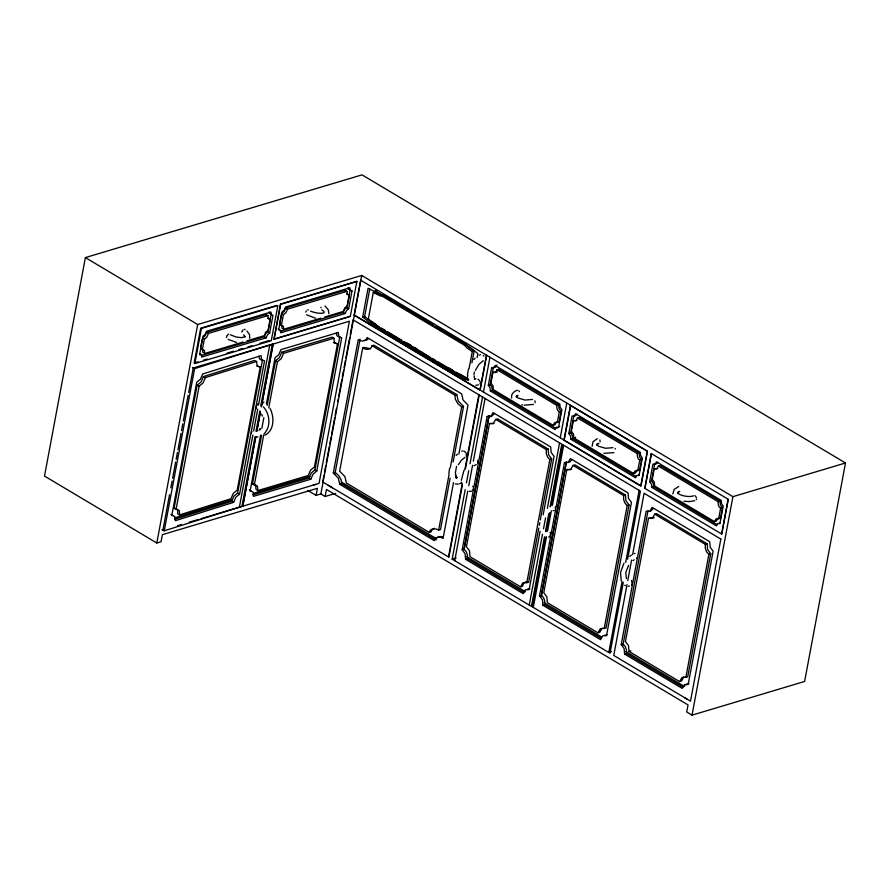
<?xml version="1.0" encoding="UTF-8"?>
<svg xmlns="http://www.w3.org/2000/svg" width="890" height="890" viewBox="0 0 890 890"><rect width="100%" height="100%" fill="white"/><g stroke="black" fill="none" stroke-linecap="round" stroke-linejoin="round"><path stroke-width="1.33" d="M511.661 398.086C510.615 394.303 514.086 391.155 517.402 390.187M592.117 446.302L592.996 441.74L597.29 438.625M672.873 493.972L674.131 489.455L678.736 486.496M448.883 473.78L449.495 468.496M453.511 482.669L443.075 538.461C440.25 536.414 434.932 536.414 434.198 540.597L339.746 484.305L338.311 478.197L333.305 472.957L358.247 339.68C361.073 341.716 366.38 341.716 367.114 337.532L461.654 393.881L463.011 399.933L468.029 405.106L458.862 454.089M436.044 540.052L341.593 483.748L341.159 479.866L338.701 475.538L335.152 472.401L333.305 472.957M434.409 528.282L431.739 530.195L431.127 531.864L429.28 532.409L346.344 482.992L344.931 476.606L339.635 471.155L362.686 347.979C365.656 350.137 371.264 350.137 372.042 345.721L454.968 395.149L455.391 399.31L457.849 403.648L461.688 406.986L463.534 406.43L453.144 461.932M372.042 345.721L373.878 345.175L456.815 394.593L458.239 400.978L463.534 406.43M467.428 375.002L468.429 369.216M474.125 375.836L474.559 379.007C474.515 379.062 474.693 379.073 474.47 379.185L475.872 378.851M461.365 480.266L463.968 470.276M600.127 441.796L599.86 439.894M455.613 473.658L455.969 477.218L456.937 477.596L455.858 476.984C456.704 478.175 455.101 477.652 457.215 477.463M535.146 402.703L534.923 400.8M555.293 508.468L555.316 506.944M491.614 367.804L493.794 367.815L495.129 365.501L559.843 404.071L560.144 407.353L561.89 409.689L558.609 427.256L556.417 427.245L555.082 429.559L490.368 390.988L490.067 387.706L488.321 385.37L491.614 367.804L495.641 367.27L496.976 364.956M555.749 428.301L492.215 390.432L491.914 387.15L490.868 385.381L490.168 384.814L488.321 385.37M570.824 439.204L570.535 435.922L568.788 433.586L572.07 416.019L574.25 416.031L575.596 413.728L640.31 452.287L640.6 455.569L642.346 457.905L639.065 475.471L636.884 475.46L635.538 477.774L570.824 439.204L572.671 438.648L636.205 476.517M572.671 438.648L572.381 435.366L571.324 433.597L570.635 433.03L568.788 433.586M637.029 470.243L635.46 472.957L633.613 473.513L573.805 437.869L573.46 434.009L571.402 431.272L573.383 420.681L576.987 420.481M651.691 487.297L651.402 484.015L649.656 481.679L652.937 464.113L655.129 464.135L656.464 461.821L721.178 500.391L721.467 503.673L723.225 505.998L719.932 523.565L717.752 523.554L716.406 525.868L651.691 487.297L653.538 486.741L717.084 524.611M653.538 486.741L653.249 483.459L652.192 481.69L651.502 481.134L649.656 481.679M540.096 531.197L529.149 589.669L525.478 589.747L523.187 593.63L465.57 559.298L465.092 553.758L462.177 549.842L487.13 416.487L491.469 416.431L494.395 413.661M523.854 592.373L467.417 558.742L467.417 555.026L466.182 551.566L464.024 549.286L462.177 549.842M526.023 581.626L523.743 583.139L522.43 586.276L520.583 586.822L469.998 556.673L469.497 550.843L466.416 546.705L489.467 423.54L493.316 423.54L495.686 419.413L546.271 449.561L546.271 453.477L547.584 457.126L549.853 459.529L551.7 458.973L540.297 519.882M495.686 419.413L497.532 418.856L548.118 449.005L548.618 454.846L551.7 458.973M542.922 605.289L542.444 599.749L539.529 595.833L564.482 462.489L568.132 462.489L570.379 458.572L628.051 492.938L628.518 498.478L631.444 502.394L606.502 635.671L602.83 635.749L600.539 639.632L542.922 605.289L544.769 604.744L601.206 638.375M544.769 604.744L544.769 601.028L543.534 597.568L541.376 595.288L539.529 595.833M566.819 469.542L570.668 469.542L573.038 465.414L623.623 495.552L623.623 499.468L624.925 503.117L627.205 505.531L629.052 504.975L606.001 628.14L600.305 628.696L597.935 632.823L547.35 602.675L546.849 596.834L543.768 592.707L566.819 469.542L571.291 469.497M573.038 465.414L574.884 464.858L625.47 495.007L625.97 500.848L629.052 504.975M624.602 654.072L624.124 648.532L621.209 644.616L646.162 511.272L649.811 511.272L652.058 507.356L709.731 541.721L710.209 547.261L713.124 551.177L688.181 684.455L684.51 684.521L682.218 688.404L624.602 654.072L626.449 653.516L682.886 687.158M626.449 653.516L626.449 649.811L625.214 646.351L623.056 644.06L621.209 644.616M683.832 676.923L681.462 681.05L679.615 681.606L629.03 651.458L628.529 645.617L625.448 641.49L648.499 518.314L654.194 517.769M648.499 518.314L652.348 518.314L654.717 514.186L705.303 544.335L705.303 548.251L706.615 551.9L708.885 554.303L710.732 553.758L687.681 676.923L681.985 677.479L679.615 681.606M654.717 514.186L656.564 513.641L707.149 543.779L707.65 549.62L710.732 553.758M179.713 514.865L179.19 510.337L174.051 508.379L197.102 385.214L200.995 382.044L203.387 376.603L254.596 360.472L256.609 361.474L257.132 366.001L260.258 366.958L237.207 490.123L233.314 493.294L230.922 498.734L179.713 514.865L177.7 513.864L177.689 510.549L176.354 508.546M204.711 353.497L204.388 350.46L200.484 348.669L202.531 349.347L202.864 352.384L204.711 353.497L243.07 342.027M333.361 342.517L337.477 343.829L314.426 467.005L310.588 470.098L308.229 475.505L257.9 490.557L257.399 486.007L252.482 483.871L261.604 435.143M320.767 318.175L283.732 329.244L283.398 326.207L279.505 324.416L281.507 313.703L284.066 311.645L285.646 308.029L345.153 290.229L347.011 291.341L347.311 294.334L349.381 295.057L347.378 305.782L344.819 307.84L343.24 311.455L324.728 316.985M267.178 405.362L275.533 360.695L279.371 357.602L281.73 352.195L332.07 337.143L333.917 338.245L334.418 342.806L337.477 343.829M492.926 372.465L495.485 372.476L497.065 369.762L556.873 405.417C556.35 407.798 557.73 413.472 561.123 411.436L559.131 422.049L554.726 422.583L553.146 425.298L493.338 389.653L492.993 385.793L490.946 383.056L492.926 372.465L497.332 371.931M497.065 369.762L498.912 369.216L558.72 404.861L559.031 408.632L561.123 411.436M573.383 420.681L575.952 420.692L577.521 417.977L637.34 453.633C636.806 456.014 638.186 461.688 641.579 459.663L639.598 470.265L635.182 470.799L633.613 473.513M577.521 417.977L579.368 417.432L639.187 453.077L639.487 456.848L641.579 459.663M654.25 468.774L656.82 468.796L658.389 466.082L718.208 501.726C717.674 504.118 719.053 509.781 722.446 507.756L720.466 518.358L716.049 518.892L714.481 521.607L654.673 485.962L654.328 482.102L652.27 479.365L654.25 468.774L657.855 468.574M658.389 466.082L660.235 465.526L720.055 501.17L720.366 504.942L722.391 507.723M266.021 315.583L266.143 314.482L206.625 332.281L205.045 335.886L202.497 337.944L204.344 339.057L205.223 338.645L206.903 336.987L208.483 333.383L268.001 315.583L268.291 318.576L270.36 319.299L268.357 330.023L265.798 332.092L264.23 335.697L247.031 340.837M345.031 291.341L345.153 290.229M620.586 572.815L621.22 580.836M550.487 534.378L549.898 536.425L548.696 537.148M328.888 313.714L328.343 309.876L324.972 305.938M226.472 337.51L227.017 335.719M316.072 495.374L320.856 493.939L325.139 496.498L326.463 489.444L688.048 704.936L686.724 711.989L692.019 715.137L804.616 681.473L845.5 462.989L362.03 174.863L85.384 257.588L44.5 476.072L156.807 543L161.057 541.732L162.369 534.679L317.396 488.321L316.072 495.374L307.795 490.435M156.807 543L197.691 324.516L361.741 275.455L732.915 496.665L845.5 462.989M162.915 530.084L169.545 494.662M170.813 487.853L172.093 481.045M172.604 478.319L175.664 461.977M176.176 459.251L177.444 452.443M177.956 449.717L181.015 433.363M181.527 430.649L182.795 423.829M183.307 421.103L188.157 395.227M188.669 392.501L193.252 367.982L349.403 321.223L319.054 483.392L201.151 518.648M260.826 405.495L272.307 344.174L194.61 368.638L164.261 530.807L162.114 529.75M200.739 347.322L202.241 339.29M202.341 349.77L204.344 339.057M176.075 509.38L199.126 386.204L203.02 383.034L205.401 377.594L256.609 361.474M174.607 519.282L231.611 501.337L233.87 496.175L237.563 493.171L262.528 359.816M201.207 355.555L264.286 336.687L265.62 333.617L267.801 331.859L271.127 314.092L269.392 313.514L269.002 311.934M269.659 332.971L272.985 315.205L271.239 314.615L270.961 312.023L206.569 331.28L205.223 334.362L203.054 336.12L199.727 353.886L201.463 354.465L201.741 357.057L266.143 337.8L267.478 334.729L269.659 332.971L267.801 331.859M239.588 494.173L264.541 360.817L261.582 359.905L261.082 355.611L202.709 374L200.439 379.162L196.746 382.166L171.803 515.443L174.752 516.423L175.297 520.706L233.625 502.338L235.883 497.176L239.588 494.173L237.563 493.171M239.388 507.211L252.893 435.021M253.661 430.938L257.733 409.133M258.501 405.05L269.714 345.12M254.963 436.845L241.958 506.343L164.261 530.807L162.314 529.683M255.986 431.394L259.813 410.946M242.692 506.221L255.697 436.723M256.721 431.272L260.292 412.192M261.304 406.741L273.041 344.063M242.837 506.188L255.831 436.712M256.854 431.261L260.425 412.192M261.438 406.741L273.163 344.085M260.559 435.255L250.123 491.046L253.027 492.025L253.494 496.342L310.821 479.198L313.113 474.047L316.762 471.044L341.704 337.766L338.801 336.787L338.322 332.459L280.951 349.625L278.715 354.754L275.077 357.691L266.41 403.96M261.827 428.446L263.874 417.566M281.362 325.518L283.365 314.804L285.924 312.746L287.492 309.142L347.011 291.341M254.34 484.972L263.718 434.887M268.78 407.82L277.391 361.807L281.229 358.703L283.587 353.297L333.917 338.245M252.938 494.851L308.964 478.097L311.255 472.946L314.904 469.942L339.847 336.654M280.216 331.314L343.295 312.446L344.641 309.375L346.822 307.617L350.137 289.851L348.402 289.261L348.023 287.681M351.995 290.952L350.26 290.374L349.981 287.781L285.59 307.039L284.244 310.109L282.063 311.867L278.737 329.634L280.483 330.223L280.762 332.804L345.153 313.547L346.499 310.476L348.669 308.719L351.995 290.952L350.137 289.851M323.96 475.16L322.681 481.968L448.883 557.184L462.388 484.983M324.472 472.434L325.74 465.615M326.252 462.889L329.311 446.535M329.823 443.81L331.102 437.001M331.614 434.276L334.673 417.922M335.174 415.196L336.453 408.388M337.733 401.568L338.245 398.842M338.745 396.117L341.805 379.763M342.316 377.037L343.596 370.229M344.107 367.503L345.376 360.684M345.887 357.958L349.714 337.521M350.226 334.796L353.03 319.799L561.812 444.232L550.087 506.922M320.856 493.939L361.741 275.455M468.863 379.084L466.761 378.55L464.591 379.318L370.129 323.026L362.697 316.985L368.082 288.238L373.544 291.03L375.969 291.341L470.51 347.678L477.863 353.664L477.129 357.591M334.985 473.68L360.094 339.123M364.422 317.541L369.773 288.916M382.211 295.38L375.113 291.998L373.266 292.543L368.293 319.109L373.889 322.936L376.047 325.417L458.973 374.846L460.82 374.29M429.28 532.409C430.059 528.004 435.655 528.004 438.637 530.151L449.027 474.659M450.284 467.895L461.688 406.986M467.795 375.458L467.295 378.117L461.532 375.168L458.973 374.846M469.041 368.816L472.267 351.55L474.114 351.005L471.878 362.953M450.106 478.164L440.483 529.606L438.637 530.151M455.302 473.146L456.57 466.338M473.947 374.579L474.437 371.964M448.504 556.962L462.277 483.37M464.836 469.742L478.853 394.793M486.474 355.188L479.933 390.154L354.109 315.171L360.65 280.194L647.519 451.163L641.023 485.929L354.331 315.071M465.448 468.641L479.221 395.082M480.155 390.065L486.663 355.299M544.48 536.904L531.464 606.402L452.165 559.143L465.17 489.667M466.449 482.858L468.741 470.599M470.009 463.79L482.502 397.04M483.448 392.023L489.956 357.257M454.723 560.667L467.728 491.158M468.752 485.706L472.568 465.27M473.335 461.176L485.072 398.498M490.168 384.814L493.461 367.247M464.024 549.286L488.977 415.942M464.157 549.152L489.077 416.008M520.583 586.822L522.953 582.694L526.802 582.694L549.853 459.529M557.285 422.594L559.276 411.992M526.802 582.694L528.649 582.149L538.784 528.004M539.284 525.3L539.796 522.597M543.145 514.876L554.092 456.392L551.177 452.476L550.699 446.947L493.027 412.571L490.779 416.487L487.13 416.487M560.266 437.802L566.763 403.036M529.239 605.078L542.5 534.245M543.512 528.793L545.559 517.891M547.339 508.357L559.576 442.975M545.492 531.452L548.807 513.73M545.081 537.159L532.075 606.657L610.028 653.216L623.278 582.383M546.104 531.708L549.664 512.629M550.943 505.809L562.424 444.488L640.366 491.124L627.617 559.231M564.204 440.149L570.712 405.384M533.277 607.481L546.538 536.648M547.55 531.197L551.377 510.76M552.401 505.32L563.615 445.378M570.635 433.03L573.917 415.463L575.407 415.764L577.154 414.139M541.376 595.288L566.329 461.932M541.254 596.5L566.429 462.01M604.154 628.696L627.205 505.531M637.752 470.81L639.732 460.208M622.088 581.537L608.816 652.403L611.441 651.614M625.648 562.458L639.165 490.234M644.961 488.276L651.469 453.511M627.016 584.574L613.755 655.441L690.495 701.175L720.844 539.006M627.773 580.525L631.6 560.044M632.612 554.637L644.104 493.271L720.833 539.084M651.502 481.134L654.784 463.568L656.275 463.868L658.022 462.233M622.933 645.283L648.009 510.715M685.834 677.479L708.885 554.303M718.619 518.903L720.6 508.301M721.59 534.122L728.098 499.346M692.019 715.137L732.915 496.665M620.742 571.858L623.979 563.192M477.774 463.156L477.808 460.208M696.336 499.579L696.481 499.023M249.756 338.356L249.534 334.573L246.942 331.036M256.454 406.207L256.276 408.744M472.835 489.845L473.035 489.144M498.567 370.351L498.912 369.216M241.858 332.059L242.047 331.447M320.867 307.807L321.068 307.206M466.449 456.292L466.204 453.21M251.369 432.84L251.97 431.428M461.243 482.814L461.498 482.135M479.955 383.968L480.188 383.356M475.416 370.362L478.842 364.488L483.292 360.673M636.539 558.508L636.806 557.941M305.748 312.079L306.394 310.91M631.577 585.208L632.167 583.161L631.488 580.469M458.361 464.691L461.476 460.175L464.992 457.338M256.754 405.484L257.978 403.86M571.747 459.652L569.978 461.932L567.575 462.422M653.427 508.435L650.501 511.205M557.218 428.034L559.699 426.41M628.596 565.395L625.792 572.481L626.393 578.622M262.138 403.782L263.918 402.024M264.964 435.154C274.576 430.449 274.365 416.731 270.048 408.377M242.336 330.846L243.148 329.845M227.373 335.152L228.63 334.106M473.858 359.516L475.06 358.247M368.382 338.556L367.314 339.713L364.066 340.503M456.181 455.435L457.404 454.167M264.174 433.786C271.172 426.566 269.97 414.05 263.429 406.941M602.152 628.14L599.782 632.267L597.935 632.823M685.311 684.966L688.904 683.453M556.573 422.027L554.993 424.741L553.146 425.298M638.13 475.46L639.421 474.626M717.896 518.336L716.328 521.051L714.481 521.607M718.998 523.554L720.288 522.719M260.503 429.269L259.057 430.304M315.65 484.405L313.091 485.184M629.686 556.306L631.41 555.06M473.925 465.77L476.206 464.569M632.957 560.544L634.214 559.777M433.185 324.917L383.434 295.269L380.364 295.936L373.266 292.543M464.591 379.318L468.63 380.341M460.831 483.337L459.596 483.782M518.002 395.305L516.334 396.595L516.556 396.028C516.567 396.784 515.844 396.05 518.069 398.019L525.056 400.055L532.509 399.432M679.337 491.625L679.749 491.447C672.395 492.437 686.012 498.589 693.844 495.752M479.287 355.21L480.533 354.654M437.691 537.315L440.939 536.525L442.909 536.959M598.469 443.52L598.881 443.353C595.855 445.534 596.433 443.832 598.525 446.235L605.511 448.271L612.976 447.659M527.325 589.191L529.873 588.679M604.677 635.193L607.225 634.681M461.699 451.219L462.311 450.974M553.046 510.76L554.136 510.393M175.152 517.735L232.524 499.668M634.37 553.569L635.06 553.369M276.823 305.426L200.695 328.199L194.187 362.964L198.125 361.785M356.968 281.463L280.673 304.28L274.165 339.046L350.46 316.228M203.376 360.216L207.314 359.037M227.006 353.152L233.569 351.194M238.82 349.625L242.748 348.446M247.999 346.878L251.937 345.698M259.813 343.34L269.002 340.592M362.697 316.985L364.544 316.428L371.976 322.48L379.062 326.697M370.129 323.026L371.976 322.48M362.686 347.979L364.533 347.434L370.596 348.747M381.588 295.814L464.513 345.242L466.36 344.686L468.518 347.167L474.114 351.005M454.968 395.149L456.815 394.593M490.368 390.988L492.215 390.432M253.683 493.238L309.876 476.439M489.467 423.54L493.939 423.507M556.873 405.417L558.72 404.861M177.422 525.745L181.371 524.566M189.281 522.196L198.514 519.437M339.746 484.305L341.593 483.748M325.139 496.498L335.741 493.327M573.805 437.869L575.652 437.313M546.271 449.561L548.118 449.005M637.34 453.633L639.187 453.077M623.623 495.552L625.47 495.007M452.165 559.143L456.158 557.952M465.57 559.298L467.417 558.742M718.208 501.726L720.055 501.17M705.303 544.335L707.149 543.779M629.03 651.458L630.877 650.902M533.455 404.416L524.243 405.173M613.911 452.632L603.898 453.299M694.779 500.725L689.639 501.582L683.954 501.281M478.397 384.903L475.894 385.259M471.767 491.102L469.253 491.425M307.651 309.853L308.363 309.887M256.999 366.124L260.258 366.958M174.051 508.379L175.297 508.212M458.361 484.116L455.268 483.938M252.482 483.871L253.706 483.726M629.43 586.121L628.284 586.21M257.955 436.857L256.732 436.957M346.666 294.045L349.381 295.057M267.645 318.297L270.36 319.299M687.047 699.14L684.477 697.593M557.385 421.693L559.131 422.049M521.84 404.839L522.63 404.972M315.605 318.208L306.505 314.782M236.584 342.461L228.14 339.413M332.504 487.842L328.343 485.361M261.349 359.972L259.557 358.915L258.901 356.3M170.847 514.309L172.738 515.432M244.472 329.255L245.095 329.645M375.391 290.474L376.659 290.897M338.69 336.787L336.943 335.675L336.309 333.038M280.317 324.327L281.885 325.929L281.874 328.143L283.732 329.244M249.411 489.8L251.169 490.913M527.336 581.626L528.649 582.149M638.72 469.92L639.598 470.265M719.587 518.013L720.466 518.358M463.668 450.963L465.715 452.443M310.566 311.133C318.798 314.559 328.966 313.792 321.78 309.92M260.269 429.002L259.735 428.691M192.463 367.581L194.61 368.638M203.387 376.603L205.401 377.594M197.102 385.214L199.126 386.204M231.611 501.337L233.625 502.338M624.713 585.253L625.281 585.542M230.421 334.796L235.95 336.965L241.012 337.622L244.394 337.01L244.728 336.02L245.062 336.954L243.626 334.84M435.555 326.33L466.36 344.686M371.575 321.802L376.348 324.65M407.386 343.151L410.969 345.287M414.551 347.411L416.932 348.836M449.161 368.048L452.743 370.184M456.325 372.309L467.072 378.717M381.421 328.11L384.97 330.212M387.328 331.625L401.49 340.069M403.86 341.471L429.837 356.957M432.195 358.37L435.733 360.472M438.103 361.885L466.438 378.773M346.822 307.617L348.669 308.719M343.295 312.446L345.153 313.547M285.646 308.029L287.492 309.142M281.507 313.703L283.365 314.804M266.143 314.482L268.001 315.583M264.286 336.687L266.143 337.8M281.73 352.195L283.587 353.297M275.533 360.695L277.391 361.807M85.384 257.588L197.691 324.516M206.625 332.281L208.483 333.383M544.024 602.675L601.596 636.995M341.393 482.024L436.879 538.928M466.672 556.684L525.423 591.694M625.703 651.458L684.455 686.479M314.904 469.942L316.762 471.044M308.964 478.097L310.821 479.198M257.9 490.557L256.042 489.455L255.552 484.905M472.267 351.55L466.672 347.723L464.513 345.242M477.986 379.207L479.298 380.341M695.235 495.741L696.436 497.744M483.315 355.522L483.938 356.156M278.17 328.655L278.915 329.812M518.725 390.666L519.404 391.678M261.615 414.161L262.483 416.153M615.112 448.449L615.379 449.016M479.777 381.076L480.099 381.855M550.12 532.209L550.476 533.6M472.768 486.218L473.002 486.863M199.894 354.064L199.994 354.943M201.429 328.388L194.843 363.554L271.283 340.692L277.858 305.526L201.429 328.388M280.439 304.135L273.864 339.312L350.293 316.451L356.879 281.285L280.439 304.135M570.412 405.473L563.904 440.239L640.722 486.018L647.23 451.252L570.412 405.473M651.28 453.566L644.772 488.332L721.779 534.067L728.287 499.29L651.28 453.566M597.023 444.243L596.79 444.811L597.023 444.243M456.526 478.086L456.014 477.452L456.526 478.086M677.991 493.116L677.735 492.559L677.891 493.105M516.667 396.807L516.4 396.239L516.567 396.795M455.613 475.649L455.558 475.071L455.602 475.661"/></g></svg>
